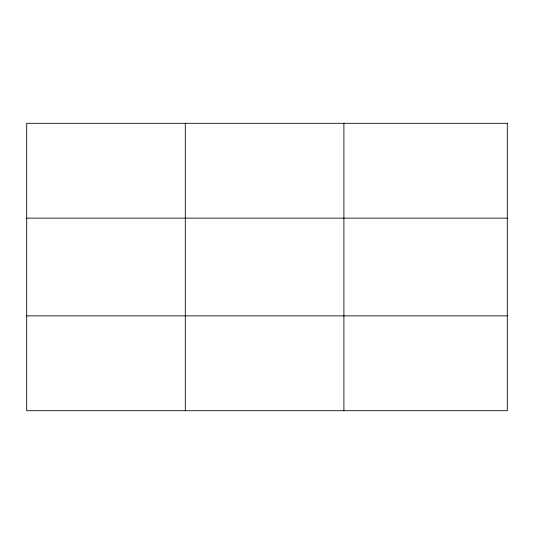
<?xml version="1.0" encoding="UTF-8"?>
<svg xmlns="http://www.w3.org/2000/svg" width="534" height="534" viewBox="0 0 534 534"><rect width="100%" height="100%" fill="white"/><g stroke="black" fill="none" stroke-linecap="round" stroke-linejoin="round"><path stroke-width="0.8" d="M185.298 123.294L185.298 410.706M343.896 123.294L343.896 410.706M26.7 218.139L507.3 218.139M26.7 315.861L507.3 315.861M507.3 123.294L507.3 410.706L26.7 410.706L26.7 123.294L507.3 123.294"/></g></svg>
